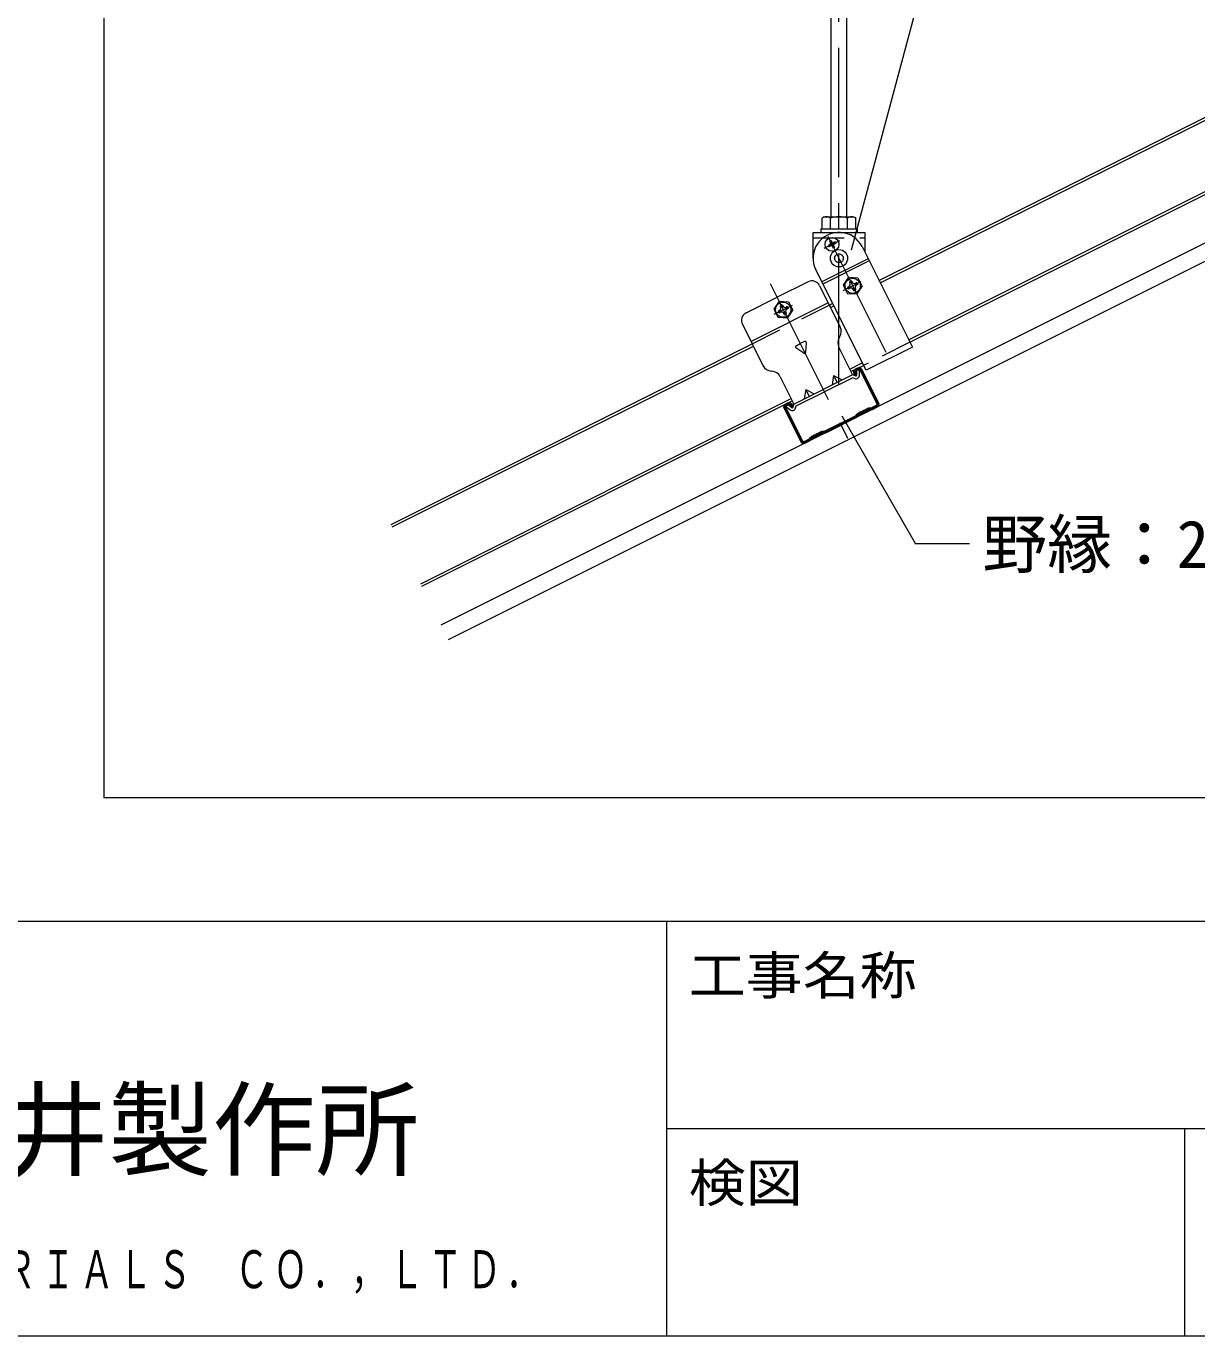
# Model space of a CAD drawing. Units: millimetres, scale not verified. Extents: x -2895 to 2955, y -2104 to 2057.
# Drawn here: x 30 to 708, y -2068 to -1310 of the extents above; entities that cross this region are included whole.
import ezdxf
from ezdxf.enums import TextEntityAlignment as Align

# ---------------------------------------------------------------- set-up
doc = ezdxf.new("R2010")
doc.units = ezdxf.units.MM
doc.header["$LTSCALE"] = 15
doc.linetypes.add('CHAIN1', pattern=[8, 5, -1, 1, -1])
doc.linetypes.add('DASHED1', pattern=[1.8, 1.2, -0.6])
for name, color, linetype, lineweight in [('3-0_中心線', 4, 'CHAIN1', 9), ('3-1_吊りボルト', 7, 'Continuous', 18), ('3-2_野縁受け', 3, 'Continuous', 18), ('3-3_野縁', 2, 'Continuous', 25), ('3-6_文字', 7, 'Continuous', 18), ('3-8_パネル', 7, 'Continuous', 18), ('3-A_クリップ', 7, 'Continuous', 18), ('3-B_ビス', 4, 'Continuous', 9), ('3-F', 3, 'Continuous', 18), ('F-1_中線', 7, 'Continuous', 18), ('F-6_文字', 7, 'Continuous', 18)]:
    doc.layers.add(name, color=color, linetype=linetype, lineweight=lineweight)
doc.styles.add('ＭＳ ゴシック', font='')
doc.styles.get('ＭＳ ゴシック').set_extended_font_data('MS Gothic')

msp = doc.modelspace()

# ---------------------------------------------------------------- linework, layer by layer
at = {"layer": '3-0_中心線'}
for p, q in [((500.41, -1517.58), (500.41, -310.72)), ((494.05, -1431.74), (530.86, -1505.35)), ((500.62, -1434.28), (491.55, -1438.81)), ((460.61, -1459.03), (505.39, -1548.58)), ((462.82, -1476.88), (473.56, -1471.51))]:
    msp.add_line(p, q, dxfattribs=at)
at = {"layer": '3-1_吊りボルト'}
for p, q in [((495.91, -1420.45), (495.91, -310.72)), ((504.91, -1420.45), (504.91, -310.72)), ((491.92, -1420.45), (490.61, -1421.2)), ((490.61, -1427.45), (490.61, -1421.2)), ((491.92, -1420.45), (508.89, -1420.45)), ((495.51, -1427.45), (495.51, -1421.2)), ((505.31, -1427.45), (505.31, -1421.2)), ((508.89, -1420.45), (510.21, -1421.2)), ((510.21, -1427.45), (510.21, -1421.2)), ((485.41, -1429.45), (515.41, -1429.45)), ((485.41, -1444.45), (485.41, -1429.45)), ((489.91, -1427.45), (489.91, -1429.45)), ((489.91, -1427.45), (510.91, -1427.45)), ((510.91, -1427.45), (510.91, -1429.45)), ((515.41, -1429.45), (515.41, -1440.9)), ((513.82, -1437.74), (542.89, -1495.87)), ((517.31, -1444.71), (490.48, -1458.13)), ((517.93, -1445.95), (491.1, -1459.37)), ((516.06, -1509.29), (486.99, -1451.15)), ((542.89, -1495.87), (516.06, -1509.29))]:
    msp.add_line(p, q, dxfattribs=at)
at = {"layer": '3-1_吊りボルト', "color": 4, "linetype": 'DASHED1', "lineweight": 9}
msp.add_line((485.41, -1432.65), (515.41, -1432.65), dxfattribs=at)
at = {"layer": '3-1_吊りボルト', "color": 4, "linetype": 'CHAIN1', "lineweight": 9}
msp.add_line((502.87, -1463.11), (513.19, -1457.95), dxfattribs=at)
at = {"layer": '3-1_吊りボルト', "linetype": 'DASHED1'}
msp.add_line((541.46, -1493.01), (514.63, -1506.43), dxfattribs=at)
at = {"layer": '3-1_吊りボルト'}
msp.add_circle((500.41, -1444.45), 5, dxfattribs=at)
at = {"layer": '3-1_吊りボルト', "color": 4, "linetype": 'DASHED1', "lineweight": 9}
msp.add_circle((500.41, -1444.45), 2.5, dxfattribs=at)
at = {"layer": '3-1_吊りボルト'}
for centre, radius, start, end in [((493.81, -1427.22), 6.81, 96.34294, 118.04132), ((492.89, -1425.32), 4.88, 57.57118, 88.04459), ((500.41, -1436.66), 16.22, 72.41205, 107.58797), ((507.92, -1425.32), 4.88, 91.95543, 122.42883), ((507, -1427.22), 6.81, 61.95869, 83.65707), ((500.41, -1444.45), 15, 26.56505, 206.56505)]:
    msp.add_arc(centre, radius, start, end, dxfattribs=at)
at = {"layer": '3-2_野縁受け'}
for p, q in [((523.57, -1457.24), (721.13, -1358.46)), ((524.29, -1458.67), (721.85, -1359.89)), ((540.75, -1491.58), (743.67, -1390.12)), ((541.46, -1493.01), (744.39, -1391.55)), ((494.84, -1471.6), (496.74, -1470.65)), ((495.56, -1473.03), (497.46, -1472.08)), ((241.11, -1598.47), (450.12, -1493.96)), ((241.83, -1599.9), (450.84, -1495.39)), ((506.65, -1508.63), (513.91, -1505)), ((507.37, -1510.06), (514.63, -1506.43)), ((258.29, -1632.81), (472.66, -1525.62)), ((259, -1634.24), (473.38, -1527.05))]:
    msp.add_line(p, q, dxfattribs=at)
at = {"layer": '3-3_野縁'}
for p, q in [((511.39, -1508.05), (510.05, -1508.72)), ((509.16, -1511.4), (509.6, -1512.3)), ((509.6, -1512.3), (510.32, -1511.94)), ((509.87, -1511.04), (510.32, -1511.94)), ((511.75, -1508.76), (510.41, -1509.43)), ((522.53, -1528.75), (512.69, -1509.08)), ((523.24, -1528.4), (513.4, -1508.72)), ((470.69, -1528.4), (469.35, -1529.07)), ((469.4, -1530.72), (479.24, -1550.4)), ((471.05, -1529.11), (469.71, -1529.78)), ((473.11, -1530.54), (472.66, -1529.65)), ((473.11, -1530.54), (473.83, -1530.18)), ((473.83, -1530.18), (473.38, -1529.29)), ((519.46, -1531.07), (522.21, -1529.69)), ((519.61, -1531.89), (522.57, -1530.41)), ((468.68, -1531.08), (478.52, -1550.76)), ((492.45, -1544.58), (509.94, -1535.83)), ((492.6, -1545.39), (510.5, -1536.44)), ((511.1, -1534.43), (510.03, -1535.75)), ((511.73, -1534.93), (510.5, -1536.44)), ((512.07, -1534.83), (511.98, -1534.82)), ((512.13, -1534.03), (512.05, -1534.03)), ((512.41, -1533.89), (512.46, -1533.82)), ((513.09, -1534.32), (513.14, -1534.25)), ((513.5, -1534.11), (513.42, -1534.11)), ((513.56, -1533.32), (513.48, -1533.31)), ((513.85, -1533.18), (513.89, -1533.11)), ((514.52, -1533.6), (514.57, -1533.53)), ((514.93, -1533.4), (514.85, -1533.39)), ((515, -1532.6), (514.92, -1532.6)), ((515.28, -1532.46), (515.32, -1532.39)), ((515.96, -1532.89), (516, -1532.82)), ((516.36, -1532.68), (516.28, -1532.68)), ((516.43, -1531.89), (516.35, -1531.88)), ((516.71, -1531.75), (516.75, -1531.68)), ((517.39, -1532.17), (517.43, -1532.1)), ((517.64, -1531.16), (519.34, -1531.1)), ((519.61, -1531.89), (517.67, -1531.96)), ((487.98, -1546.11), (487.9, -1546.1)), ((488.26, -1545.97), (488.31, -1545.9)), ((489.42, -1545.39), (489.33, -1545.39)), ((489.7, -1545.25), (489.74, -1545.18)), ((490.37, -1545.68), (490.42, -1545.61)), ((490.63, -1544.67), (492.33, -1544.6)), ((490.66, -1545.47), (492.6, -1545.39)), ((480.18, -1550.71), (482.93, -1549.34)), ((480.53, -1551.43), (483.49, -1549.95)), ((484.09, -1547.94), (483.02, -1549.26)), ((483.49, -1549.95), (484.71, -1548.44)), ((485.05, -1548.34), (484.97, -1548.33)), ((485.12, -1547.54), (485.04, -1547.53)), ((485.4, -1547.4), (485.45, -1547.33)), ((486.08, -1547.82), (486.12, -1547.75)), ((486.48, -1547.62), (486.4, -1547.61)), ((486.55, -1546.82), (486.47, -1546.82)), ((486.83, -1546.68), (486.88, -1546.61)), ((487.51, -1547.11), (487.56, -1547.04)), ((487.92, -1546.9), (487.84, -1546.9)), ((488.94, -1546.39), (488.99, -1546.32)), ((489.35, -1546.19), (489.27, -1546.18))]:
    msp.add_line(p, q, dxfattribs=at)
for centre, radius, start, end in [((512.06, -1509.39), 1.5, 26.56505, 116.56505), ((510.94, -1510.51), 2, 116.56505, 206.56505), ((510.94, -1510.51), 1.2, 116.56505, 206.56505), ((512.06, -1509.39), 0.7, 26.56505, 116.56505), ((470.02, -1530.41), 1.5, 116.56505, 206.56505), ((470.02, -1530.41), 0.7, 116.56505, 206.56505), ((471.59, -1530.18), 2, 26.56505, 116.56505), ((471.59, -1530.18), 1.2, 26.56505, 116.56505), ((521.9, -1529.07), 0.7, 296.56505, 26.56505), ((521.9, -1529.07), 1.5, 296.56505, 26.56505), ((509.8, -1535.56), 0.3, 296.56505, 321.01157), ((509.8, -1535.56), 1.1, 296.9491, 321.01157), ((511.96, -1535.12), 1.1, 85.0891, 141.01157), ((511.96, -1535.12), 0.3, 85.0891, 141.01157), ((512.16, -1533.73), 1.1, 265.0891, 328.04099), ((512.16, -1533.73), 0.3, 265.0891, 328.04099), ((513.39, -1534.41), 1.1, 85.0891, 148.04099), ((513.39, -1534.41), 0.3, 85.0891, 148.04099), ((513.59, -1533.02), 1.1, 265.0891, 328.04099), ((513.59, -1533.02), 0.3, 265.0891, 328.04099), ((514.82, -1533.69), 1.1, 116.56505, 148.04099), ((514.82, -1533.69), 1.1, 85.0891, 116.56505), ((514.82, -1533.69), 0.3, 116.56505, 148.04099), ((514.82, -1533.69), 0.3, 85.0891, 116.56505), ((515.02, -1532.3), 1.1, 265.0891, 328.04099), ((515.02, -1532.3), 0.3, 265.0891, 328.04099), ((516.25, -1532.98), 1.1, 85.0891, 148.04099), ((516.25, -1532.98), 0.3, 85.0891, 148.04099), ((516.45, -1531.59), 1.1, 265.0891, 328.04099), ((516.45, -1531.59), 0.3, 265.0891, 328.04099), ((517.68, -1532.26), 1.1, 92.11852, 148.04099), ((517.68, -1532.26), 0.3, 92.11852, 148.04099), ((519.33, -1530.8), 0.3, 272.11852, 296.56505), ((519.33, -1530.8), 1.1, 272.11852, 296.56505), ((487.81, -1547.2), 1.1, 85.0891, 116.56505), ((488.01, -1545.81), 0.3, 265.0891, 328.04099), ((489.24, -1546.48), 1.1, 85.0891, 148.04099), ((489.44, -1545.09), 1.1, 265.0891, 328.04099), ((489.44, -1545.09), 0.3, 265.0891, 328.04099), ((490.67, -1545.77), 1.1, 92.11852, 148.04099), ((490.67, -1545.77), 0.3, 92.11852, 148.04099), ((492.32, -1544.3), 0.3, 272.11852, 296.56505), ((492.32, -1544.3), 1.1, 272.11852, 296.18099), ((479.86, -1550.09), 1.5, 206.56505, 296.56505), ((479.86, -1550.09), 0.7, 206.56505, 296.56505), ((482.79, -1549.07), 0.3, 296.56505, 321.01157), ((482.79, -1549.07), 1.1, 296.56505, 321.01157), ((484.95, -1548.63), 1.1, 85.0891, 141.01157), ((484.95, -1548.63), 0.3, 85.0891, 141.01157), ((485.15, -1547.24), 1.1, 265.0891, 328.04099), ((485.15, -1547.24), 0.3, 265.0891, 328.04099), ((486.38, -1547.91), 1.1, 85.0891, 148.04099), ((486.38, -1547.91), 0.3, 85.0891, 148.04099), ((486.58, -1546.52), 1.1, 265.0891, 328.04099), ((486.58, -1546.52), 0.3, 265.0891, 328.04099), ((487.81, -1547.2), 1.1, 116.56505, 148.04099), ((487.81, -1547.2), 0.3, 116.56505, 148.04099), ((487.81, -1547.2), 0.3, 85.0891, 116.56505), ((488.01, -1545.81), 1.1, 265.0891, 328.04099), ((489.24, -1546.48), 0.3, 85.0891, 148.04099)]:
    msp.add_arc(centre, radius, start, end, dxfattribs=at)
at = {"layer": '3-6_文字'}
for p, q in [((507.58, -1439.61), (601.21, -1090.16)), ((502.07, -1535.7), (544.69, -1609.82)), ((575.97, -1609.82), (544.69, -1609.82))]:
    msp.add_line(p, q, dxfattribs=at)
at = {"layer": '3-8_パネル'}
for p, q in [((270.18, -1656.6), (2617.15, -483.12)), ((274.43, -1665.1), (2621.4, -491.62))]:
    msp.add_line(p, q, dxfattribs=at)
at = {"layer": '3-A_クリップ'}
for p, q in [((482.5, -1458.09), (464.61, -1467.04)), ((489.21, -1460.33), (501.11, -1484.12)), ((446.72, -1475.98), (464.61, -1467.04)), ((494.13, -1470.17), (471.77, -1481.35)), ((444.49, -1482.69), (456.38, -1506.49)), ((449.41, -1492.53), (471.77, -1481.35)), ((480.44, -1492.66), (478.03, -1493.87)), ((500.8, -1490.03), (500.69, -1490.2)), ((480.04, -1499.35), (475.53, -1496.38)), ((475.61, -1495.08), (478.03, -1493.87)), ((481.2, -1498.77), (481.53, -1493.38)), ((500.39, -1496.11), (508.26, -1511.85)), ((461.29, -1509.78), (461.49, -1509.8)), ((466.4, -1513.1), (474.27, -1528.84)), ((508.26, -1511.85), (491.27, -1520.35)), ((508.34, -1513.6), (491.98, -1521.78)), ((497.32, -1512.32), (496.41, -1517.77)), ((497.32, -1512.32), (502.22, -1514.87)), ((497.32, -1512.32), (499.32, -1516.32)), ((510, -1512.54), (508.26, -1511.85)), ((509.41, -1514.02), (508.34, -1513.6)), ((510.68, -1509.09), (512.28, -1509.08)), ((510.68, -1512.07), (510.68, -1509.09)), ((512.28, -1512.07), (512.28, -1509.08)), ((474.27, -1528.84), (491.27, -1520.35)), ((475.63, -1529.95), (491.98, -1521.78)), ((481.22, -1520.37), (480.31, -1525.82)), ((481.22, -1520.37), (483.22, -1524.37)), ((481.22, -1520.37), (486.12, -1522.92)), ((470.61, -1529.12), (469.65, -1530.4)), ((472.04, -1532.19), (469.65, -1530.4)), ((473, -1530.91), (470.61, -1529.12)), ((473.78, -1530.64), (474.27, -1528.84)), ((475.32, -1531.07), (475.63, -1529.95))]:
    msp.add_line(p, q, dxfattribs=at)
at = {"layer": '3-A_クリップ', "linetype": 'DASHED1'}
for p in [(494.84, -1471.6), (450.12, -1493.96)]:
    msp.add_line(p, (472.48, -1482.78), dxfattribs=at)
at = {"layer": '3-A_クリップ'}
for centre, radius, start, end in [((484.74, -1462.57), 5, 26.56505, 116.56505), ((448.96, -1480.46), 5, 116.56505, 206.56505), ((495.74, -1486.81), 6, 327.52816, 26.56505), ((480.78, -1493.33), 0.75, 356.56505, 116.56505), ((505.75, -1493.42), 6, 147.52816, 206.56505), ((475.95, -1495.75), 0.75, 116.56505, 236.56505), ((480.46, -1498.73), 0.75, 236.56505, 356.56505), ((461.75, -1503.8), 6, 206.56505, 265.60194), ((461.03, -1515.78), 6, 26.56505, 85.60194), ((510.18, -1512.07), 2.1, 248.40692, 0.06505), ((510.18, -1512.07), 0.5, 248.40692, 0.06505), ((473.3, -1530.51), 0.5, 233.06505, 344.72318), ((473.3, -1530.51), 2.1, 233.06505, 344.72318)]:
    msp.add_arc(centre, radius, start, end, dxfattribs=at)
at = {"layer": '3-B_ビス', "color": 7, "lineweight": 18}
for p, q in [((495.26, -1436.4), (494.1, -1436.98)), ((494.1, -1436.98), (494.55, -1437.87)), ((495.71, -1437.29), (494.55, -1437.87)), ((495.8, -1434.11), (494.91, -1434.56)), ((494.91, -1434.56), (495.49, -1435.72)), ((495.8, -1434.11), (496.38, -1435.28)), ((496.38, -1437.51), (496.96, -1438.68)), ((497.86, -1438.23), (496.96, -1438.68)), ((498.22, -1434.92), (497.05, -1435.5)), ((497.28, -1437.07), (497.86, -1438.23)), ((498.66, -1435.81), (497.5, -1436.4)), ((498.22, -1434.92), (498.66, -1435.81))]:
    msp.add_line(p, q, dxfattribs=at)
at = {"layer": '3-B_ビス'}
for p, q in [((505.88, -1455.46), (502.85, -1460.05)), ((502.85, -1460.05), (505.31, -1464.97)), ((505.44, -1461.16), (505.97, -1460.9)), ((505.88, -1455.46), (511.37, -1455.79)), ((505.98, -1462.23), (506.5, -1461.97)), ((506.49, -1458.02), (506.74, -1458.52)), ((507.56, -1457.48), (507.92, -1458.21)), ((507.56, -1457.48), (507.81, -1457.98)), ((509.12, -1463.28), (508.87, -1462.78)), ((510.19, -1462.74), (509.82, -1462.01)), ((510.19, -1462.74), (509.94, -1462.24)), ((510.7, -1458.53), (510.17, -1458.79)), ((511.24, -1459.6), (510.71, -1459.87)), ((510.8, -1465.3), (513.83, -1460.71)), ((511.37, -1455.79), (513.83, -1460.71)), ((465.69, -1469.3), (462.66, -1473.89)), ((465.69, -1469.3), (471.18, -1469.63)), ((471.18, -1469.63), (473.64, -1474.54)), ((510.8, -1465.3), (505.31, -1464.97)), ((462.66, -1473.89), (465.12, -1478.8)), ((465.25, -1474.99), (465.78, -1474.73)), ((465.79, -1476.07), (466.31, -1475.8)), ((466.3, -1471.85), (466.54, -1472.35)), ((467.37, -1471.32), (467.73, -1472.05)), ((467.37, -1471.32), (467.62, -1471.82)), ((468.93, -1477.11), (468.68, -1476.62)), ((470, -1476.58), (469.63, -1475.85)), ((470, -1476.58), (469.75, -1476.08)), ((470.51, -1472.36), (469.98, -1472.63)), ((471.04, -1473.44), (470.52, -1473.7)), ((470.61, -1479.13), (473.64, -1474.54)), ((470.61, -1479.13), (465.12, -1478.8))]:
    msp.add_line(p, q, dxfattribs=at)
at = {"layer": '3-B_ビス', "color": 7, "lineweight": 18}
msp.add_circle((496.38, -1436.4), 4, dxfattribs=at)
at = {"layer": '3-B_ビス'}
for centre in [(508.34, -1460.38), (468.15, -1474.22)]:
    msp.add_circle(centre, 4.4, dxfattribs=at)
at = {"layer": '3-B_ビス', "color": 7, "lineweight": 18}
for centre, start, end in [((495.04, -1435.95), 296.56505, 26.56505), ((495.93, -1437.74), 26.56505, 116.56505), ((496.83, -1435.05), 206.56505, 296.56507), ((497.72, -1436.84), 116.56505, 206.56505)]:
    msp.add_arc(centre, 0.5, start, end, dxfattribs=at)
at = {"layer": '3-B_ビス'}
for centre, radius, start, end in [((508.34, -1460.38), 3, 195.02809, 218.07836), ((505.39, -1459.4), 1.6, 290.92805, 33.2385), ((508.34, -1460.38), 3, 105.02809, 128.10201), ((507.36, -1463.33), 1.6, 19.8916, 122.20205), ((509.32, -1457.44), 1.6, 199.8916, 302.20205), ((508.34, -1460.38), 3, 285.02809, 308.10201), ((511.28, -1461.36), 1.6, 110.92805, 213.2385), ((508.34, -1460.38), 3, 15.05174, 38.10201), ((468.15, -1474.22), 3, 195.02808, 218.07836), ((465.2, -1473.23), 1.6, 290.92804, 33.2385), ((468.15, -1474.22), 3, 105.02808, 128.10201), ((467.17, -1477.16), 1.6, 19.89159, 122.20204), ((469.13, -1471.27), 1.6, 199.89159, 302.20204), ((468.15, -1474.22), 3, 285.02808, 308.10201), ((471.09, -1475.2), 1.6, 110.92804, 213.2385), ((468.15, -1474.22), 3, 15.05173, 38.10201)]:
    msp.add_arc(centre, radius, start, end, dxfattribs=at)
at = {"layer": '3-F'}
for p in [(74.86, 1475.61), (2909.86, -1756.68)]:
    msp.add_line(p, (74.86, -1756.68), dxfattribs=at)
at = {"layer": 'F-1_中線', "color": 3}
for p, q in [((-2895.14, -1828.07), (2954.86, -1828.07)), ((400.48, -1828.07), (400.48, -2068.07)), ((-2895.14, -2068.07), (2954.86, -2068.07))]:
    msp.add_line(p, q, dxfattribs=at)
at = {"layer": 'F-1_中線'}
for p, q in [((400.48, -1948.07), (2954.86, -1948.07)), ((700.48, -1948.07), (700.48, -2068.07))]:
    msp.add_line(p, q, dxfattribs=at)

# ---------------------------------------------------------------- texts
at = {"layer": '3-6_文字', "style": 'ＭＳ ゴシック'}
msp.add_text('野縁：25型Wバー(0.8)', height=27.49, dxfattribs=at).set_placement((583.44, -1631.87), align=Align.BOTTOM_LEFT)
at = {"layer": 'F-6_文字', "color": 4, "style": 'ＭＳ ゴシック', "width": 1.1}
for s, p in [('工事名称', (413.42, -1877.08)), ('検図', (413.42, -1997.08))]:
    msp.add_text(s, height=21.99, dxfattribs=at).set_placement(p, align=Align.BOTTOM_LEFT)
at = {"layer": 'F-6_文字', "style": 'ＭＳ ゴシック'}
msp.add_text('桐井製作所', height=43.99, dxfattribs=at).set_placement((-42.58, -1983.97), align=Align.BOTTOM_LEFT)
at = {"layer": 'F-6_文字', "color": 4, "insert": (-499.52, -2043.74), "char_height": 21.99, "attachment_point": 7, "style": 'ＭＳ ゴシック'}
msp.add_mtext('\\T1.15;\\W0.65;ＫＩＲＩＩ\u3000ＣＯＮＳＴＲＵＣＴＩＯＮ\u3000ＭＡＴＥＲＩＡＬＳ\u3000ＣＯ．，ＬＴＤ．', dxfattribs=at)

doc.saveas('drawing.dxf')
